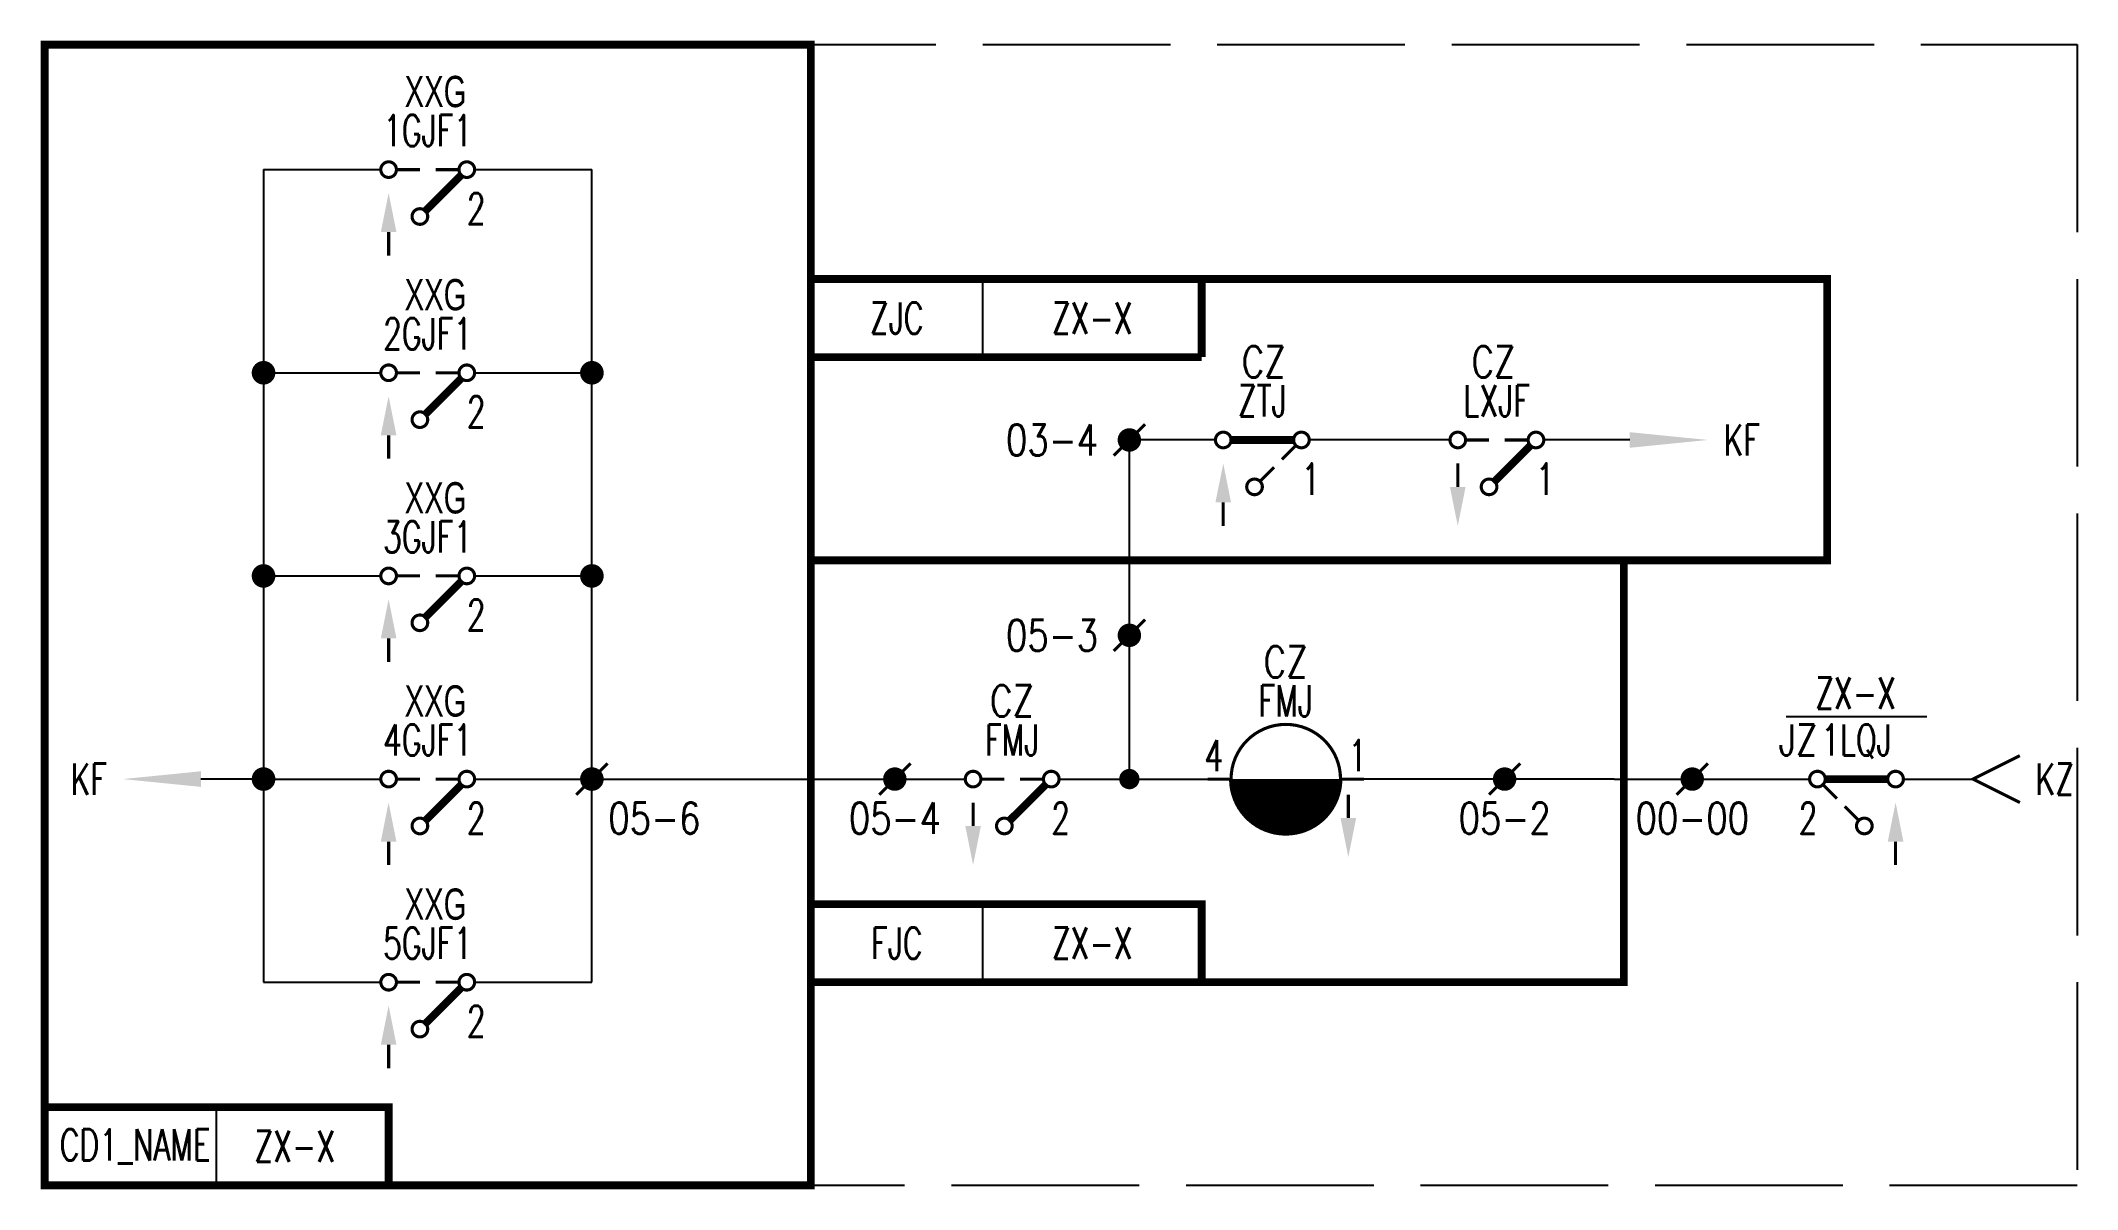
# Model space of a CAD drawing. Header units: millimetres. Extents: x -130 to 0, y -73 to 0.
import ezdxf
from ezdxf.enums import TextEntityAlignment as Align

# ---------------------------------------------------------------- set-up
doc = ezdxf.new("R2010")
doc.units = ezdxf.units.MM
doc.linetypes.add('ACAD_ISO02W100', pattern=[15, 12, -3])
doc.layers.add('hide', color=7, linetype='Continuous')
doc.layers.add('tie', color=7, linetype='Continuous')
doc.styles.add('HZ', font='TXT', dxfattribs={"width": 0.7, "bigfont": 'HZTXT'})

# ---------------------------------------------------------------- blocks, each defined once
blk = doc.blocks.new('D1')
at = {"const_width": 0.2}
for points in [[(0, 0.5, -1), (0, -0.5, -1), (0, 0.5)], [(5, 0.5, -1), (5, -0.5, -1), (5, 0.5)], [(3, -2.5, -1), (3, -3.5, -1), (3, -2.5)]]:
    blk.add_lwpolyline(points, format="xyb", dxfattribs=at)
for points, const_width in [([(4.5, 0), (0.5, 0)], 0.5), ([(1.25, -1.25), (0.31, -0.31)], 0.2), ([(2.68, -2.68), (1.75, -1.75)], 0.2)]:
    blk.add_lwpolyline(points, dxfattribs=dict(const_width=const_width))
blk = doc.blocks.new('D3')
for points, const_width in [([(1.75, 1.75), (2.69, 2.69)], 0.2), ([(0.32, 0.32), (1.25, 1.25)], 0.2), ([(4.5, 0), (0.5, 0)], 0.5)]:
    blk.add_lwpolyline(points, dxfattribs=dict(const_width=const_width))
at = {"const_width": 0.2}
for points in [[(3, 3.5, -1), (3, 2.5, -1), (3, 3.5)], [(0, 0.5, -1), (0, -0.5, -1), (0, 0.5)], [(5, 0.5, -1), (5, -0.5, -1), (5, 0.5)]]:
    blk.add_lwpolyline(points, format="xyb", dxfattribs=at)
blk = doc.blocks.new('D4')
for points, const_width in [([(2.73, 2.73), (0.36, 0.36)], 0.5), ([(0.5, 0), (2, 0)], 0.2), ([(3, 0), (4.5, 0)], 0.2)]:
    blk.add_lwpolyline(points, dxfattribs=dict(const_width=const_width))
at = {"const_width": 0.2}
for points in [[(3, 3.5, -1), (3, 2.5, -1), (3, 3.5)], [(0, 0.5, -1), (0, -0.5, -1), (0, 0.5)], [(5, 0.5, -1), (5, -0.5, -1), (5, 0.5)]]:
    blk.add_lwpolyline(points, format="xyb", dxfattribs=at)

msp = doc.modelspace()

# ---------------------------------------------------------------- linework, layer by layer
at = {"color": 7}
for p, q in [((-116, -8), (-116, -60)), ((-116, -8), (-108.5, -8)), ((-102.5, -8), (-95, -8)), ((-95, -60), (-95, -8)), ((-70, -20), (-70, -15)), ((-116, -21), (-108.5, -21)), ((-102.5, -21), (-95, -21)), ((-55.12, -25.3), (-60.62, -25.3)), ((-60.62, -46.67), (-60.62, -25.67)), ((-40.12, -25.3), (-49.12, -25.3)), ((-28.62, -25.3), (-34.12, -25.3)), ((-116, -34), (-108.5, -34)), ((-102.5, -34), (-95, -34)), ((-18.62, -43), (-9.62, -43)), ((-116, -47), (-120, -47)), ((-116, -47), (-108.5, -47)), ((-102.5, -47), (-95, -47)), ((-65.12, -47), (-55.62, -47)), ((-29.62, -47), (-45.62, -47)), ((-29.62, -47), (-17.12, -47)), ((-11.12, -47), (-6.67, -47)), ((-70, -60), (-70, -55)), ((-116, -60), (-108.5, -60)), ((-102.5, -60), (-95, -60)), ((-119, -73), (-119, -68))]:
    msp.add_line(p, q, dxfattribs=at)
msp.add_line((-95, -47), (-71.12, -47))
at = {"const_width": 0.5}
for points in [[(-130, -73), (-81, -73), (-81, 0), (-130, 0), (-130, -73)], [(-130, -68), (-130, -73), (-108, -73)]]:
    msp.add_lwpolyline(points, dxfattribs=at)
at = {"color": 7}
for points, const_width in [([(-108, -8.5, -1), (-108, -7.5, -1), (-108, -8.5)], 0.2), ([(-103, -8.5, -1), (-103, -7.5, -1), (-103, -8.5)], 0.2), ([(-106, -11.5, -1), (-106, -10.5, -1), (-106, -11.5)], 0.2), ([(-108, -21.5, -1), (-108, -20.5, -1), (-108, -21.5)], 0.2), ([(-103, -21.5, -1), (-103, -20.5, -1), (-103, -21.5)], 0.2), ([(-106, -24.5, -1), (-106, -23.5, -1), (-106, -24.5)], 0.2), ([(-108, -34.5, -1), (-108, -33.5, -1), (-108, -34.5)], 0.2), ([(-103, -34.5, -1), (-103, -33.5, -1), (-103, -34.5)], 0.2), ([(-106, -37.5, -1), (-106, -36.5, -1), (-106, -37.5)], 0.2), ([(-50.63, -48.81, -0.414214), (-52.44, -47)], 3.62), ([(-48.81, -47, -0.414214), (-50.63, -48.81)], 3.62), ([(-108, -47.5, -1), (-108, -46.5, -1), (-108, -47.5)], 0.2), ([(-103, -47.5, -1), (-103, -46.5, -1), (-103, -47.5)], 0.2), ([(-70.62, -47.5, -1), (-70.62, -46.5, -1), (-70.62, -47.5)], 0.2), ([(-65.62, -47.5, -1), (-65.62, -46.5, -1), (-65.62, -47.5)], 0.2), ([(-106, -50.5, -1), (-106, -49.5, -1), (-106, -50.5)], 0.2), ([(-68.62, -50.5, -1), (-68.62, -49.5, -1), (-68.62, -50.5)], 0.2), ([(-108, -60.5, -1), (-108, -59.5, -1), (-108, -60.5)], 0.2), ([(-103, -60.5, -1), (-103, -59.5, -1), (-103, -60.5)], 0.2), ([(-106, -63.5, -1), (-106, -62.5, -1), (-106, -63.5)], 0.2)]:
    msp.add_lwpolyline(points, format="xyb", dxfattribs=dict(at, const_width=const_width))
for points, const_width in [([(-106, -8), (-107.5, -8)], 0.2), ([(-105.73, -10.73), (-103.36, -8.36)], 0.5), ([(-103.5, -8), (-105, -8)], 0.2), ([(-108, -12), (-108, -13.5)], 0.2), ([(-81, -15), (-16, -15), (-16, -33), (-81, -33), (-81, -15), (-81, -15)], 0.5), ([(-81, -15), (-56, -15), (-56, -20)], 0.5), ([(-81, -15), (-81, -20), (-56, -20)], 0.5), ([(-106, -21), (-107.5, -21)], 0.2), ([(-105.73, -23.73), (-103.36, -21.36)], 0.5), ([(-103.5, -21), (-105, -21)], 0.2), ([(-61.62, -26.3), (-59.62, -24.3)], 0.2), ([(-108, -25), (-108, -26.5)], 0.2), ([(-39.62, -28.3), (-39.62, -26.8)], 0.2), ([(-54.62, -29.3), (-54.62, -30.8)], 0.2), ([(-81, -33), (-29, -33), (-29, -60), (-81, -60), (-81, -33), (-81, -33)], 0.5), ([(-106, -34), (-107.5, -34)], 0.2), ([(-105.73, -36.73), (-103.36, -34.36)], 0.5), ([(-103.5, -34), (-105, -34)], 0.2), ([(-61.62, -38.8), (-59.62, -36.8)], 0.2), ([(-108, -38), (-108, -39.5)], 0.2), ([(-3.67, -45.5), (-6.67, -47), (-3.67, -48.5)], 0.2), ([(-96, -48), (-94, -46)], 0.2), ([(-76.62, -48), (-74.62, -46)], 0.2), ([(-37.62, -48), (-35.62, -46)], 0.2), ([(-25.62, -48), (-23.62, -46)], 0.2), ([(-106, -47), (-107.5, -47)], 0.2), ([(-105.73, -49.73), (-103.36, -47.36)], 0.5), ([(-103.5, -47), (-105, -47)], 0.2), ([(-68.62, -47), (-70.12, -47)], 0.2), ([(-68.36, -49.73), (-65.98, -47.36)], 0.5), ([(-66.12, -47), (-67.62, -47)], 0.2), ([(-54.12, -47), (-55.62, -47)], 0.2), ([(-47.12, -47), (-45.62, -47)], 0.2), ([(-46.62, -49.5), (-46.62, -48)], 0.2), ([(-70.62, -50), (-70.62, -48.5)], 0.2), ([(-108, -51), (-108, -52.5)], 0.2), ([(-11.62, -51), (-11.62, -52.5)], 0.2), ([(-81, -55), (-56, -55), (-56, -60)], 0.5), ([(-81, -55), (-81, -60), (-56, -60)], 0.5), ([(-106, -60), (-107.5, -60)], 0.2), ([(-103.5, -60), (-105, -60)], 0.2), ([(-105.73, -62.73), (-103.36, -60.36)], 0.5), ([(-108, -64), (-108, -65.5)], 0.2), ([(-130, -68), (-108, -68), (-108, -73)], 0.5)]:
    msp.add_lwpolyline(points, dxfattribs=dict(at, const_width=const_width))
for points, const_width in [([(-116.38, -21, 1), (-115.62, -21, 1)], 0.75), ([(-95.38, -21, 1), (-94.62, -21, 1)], 0.75), ([(-61, -25.3, 1), (-60.25, -25.3, 1)], 0.75), ([(-116.38, -34, 1), (-115.62, -34, 1)], 0.75), ([(-95.38, -34, 1), (-94.62, -34, 1)], 0.75), ([(-61, -37.8, 1), (-60.25, -37.8, 1)], 0.75), ([(-54.12, -47, 1), (-47.12, -47, 1)], 0.2), ([(-116.38, -47, 1), (-115.62, -47, 1)], 0.75), ([(-95.38, -47, 1), (-94.62, -47, 1)], 0.75), ([(-76, -47, 1), (-75.25, -47, 1)], 0.75), ([(-60.95, -47, 1), (-60.3, -47, 1)], 0.65), ([(-37, -47, 1), (-36.25, -47, 1)], 0.75), ([(-25, -47, 1), (-24.25, -47, 1)], 0.75)]:
    msp.add_lwpolyline(points, format="xyb", close=True, dxfattribs=dict(at, const_width=const_width))
for points in [[(-108.5, -12), (-107.5, -12), (-108, -9.5)], [(-108.5, -25), (-107.5, -25), (-108, -22.5)], [(-28.62, -25.8), (-28.62, -24.8), (-23.62, -25.3)], [(-55.12, -29.3), (-54.12, -29.3), (-54.62, -26.8)], [(-39.12, -28.3), (-40.12, -28.3), (-39.62, -30.8)], [(-108.5, -38), (-107.5, -38), (-108, -35.5)], [(-120, -46.5), (-120, -47.5), (-125, -47)], [(-108.5, -51), (-107.5, -51), (-108, -48.5)], [(-12.12, -51), (-11.12, -51), (-11.62, -48.5)], [(-70.12, -50), (-71.12, -50), (-70.62, -52.5)], [(-46.12, -49.5), (-47.12, -49.5), (-46.62, -52)], [(-108.5, -64), (-107.5, -64), (-108, -61.5)]]:
    msp.add_solid(points, dxfattribs=at)
at = {"layer": 'hide', "color": 3, "linetype": 'ACAD_ISO02W100'}
msp.add_lwpolyline([(-130, 0), (0, 0), (0, -73), (-130, -73)], close=True, dxfattribs=at)

# ---------------------------------------------------------------- block references
at = {"color": 7, "rotation": 180}
for name, p in [('D3', (-49.62, -25.3)), ('D4', (-34.62, -25.3))]:
    msp.add_blockref(name, p, dxfattribs=at)
at = {"color": 7}
msp.add_blockref('D1', (-16.62, -47), dxfattribs=at)

# ---------------------------------------------------------------- texts
at = {"color": 3, "width": 0.7}
for p in [(-105, -3), (-105, -16), (-105, -29), (-105, -42), (-105, -55)]:
    msp.add_text('XXG', height=2, dxfattribs=at).set_placement(p, align=Align.MIDDLE)
at = {"color": 7, "style": 'HZ', "width": 0.7}
for s, p in [('1GJF1', (-105.5, -6.5)), ('2GJF1', (-105.5, -19.5)), ('ZTJ', (-52.12, -23.8)), ('LXJF', (-37.12, -23.8)), ('3GJF1', (-105.5, -32.5)), ('FMJ', (-50.63, -43)), ('4GJF1', (-105.5, -45.5)), ('FMJ', (-68.12, -45.5)), ('1LQJ', (-14.12, -45.5)), ('5GJF1', (-105.5, -58.5))]:
    msp.add_text(s, height=2, dxfattribs=at).set_placement(p, align=Align.CENTER)
for s, p in [('2', (-103, -11.5)), ('2', (-103, -24.5)), ('KF', (-22.62, -26.3)), ('1', (-49.62, -28.8)), ('1', (-34.62, -28.8)), ('2', (-103, -37.5)), ('1', (-46.62, -46.5)), ('KZ', (-2.67, -48)), ('2', (-103, -50.5)), ('2', (-65.62, -50.5)), ('2', (-103, -63.5))]:
    msp.add_text(s, height=2, dxfattribs=at).set_placement(p)
for s, p in [('ZJC', (-75.5, -17.5)), ('FJC', (-75.5, -57.5))]:
    msp.add_text(s, height=2, dxfattribs=at).set_placement(p, align=Align.MIDDLE)
at = {"color": 5, "style": 'HZ', "width": 0.7}
for p in [(-63, -17.5), (-63, -57.5)]:
    msp.add_text('ZX-X', height=2, dxfattribs=at).set_placement(p, align=Align.MIDDLE)
at = {"color": 3, "style": 'HZ', "width": 0.8}
for p in [(-52.03, -21.3), (-37.34, -21.3), (-50.63, -40.5), (-68.13, -43)]:
    msp.add_text('CZ', height=2, dxfattribs=at).set_placement(p, align=Align.CENTER)
at = {"color": 5, "style": 'HZ', "width": 0.7}
msp.add_text('ZX-X', height=2, dxfattribs=at).set_placement((-14.18, -42.5), align=Align.CENTER)
at = {"color": 3, "style": 'HZ', "width": 0.8}
msp.add_text('JZ', height=2, dxfattribs=at).set_placement((-16.62, -45.5), align=Align.RIGHT)
at = {"color": 7, "style": 'HZ', "width": 0.7}
for s, p in [('4', (-54.62, -46.5)), ('KF', (-126, -48)), ('2', (-16.62, -50.5))]:
    msp.add_text(s, height=2, dxfattribs=at).set_placement(p, align=Align.RIGHT)
at = {"color": 3, "style": 'HZ', "width": 0.7}
for s, p in [('CD1_NAME', (-124.2, -70.5)), ('ZX-X', (-114, -70.5))]:
    msp.add_text(s, height=2, dxfattribs=at).set_placement(p, align=Align.MIDDLE)
at = {"layer": 'tie', "color": 3, "style": 'HZ', "width": 0.8}
for s, p in [('03-4', (-62.62, -25.3)), ('05-3', (-62.62, -37.8))]:
    msp.add_text(s, height=2, dxfattribs=at).set_placement(p, align=Align.MIDDLE_RIGHT)
for s, p in [('05-6', (-91, -50.5)), ('05-4', (-75.62, -50.5)), ('05-2', (-36.62, -50.5)), ('00-00', (-24.62, -50.5))]:
    msp.add_text(s, height=2, dxfattribs=at).set_placement(p, align=Align.CENTER)

doc.saveas('drawing.dxf')
